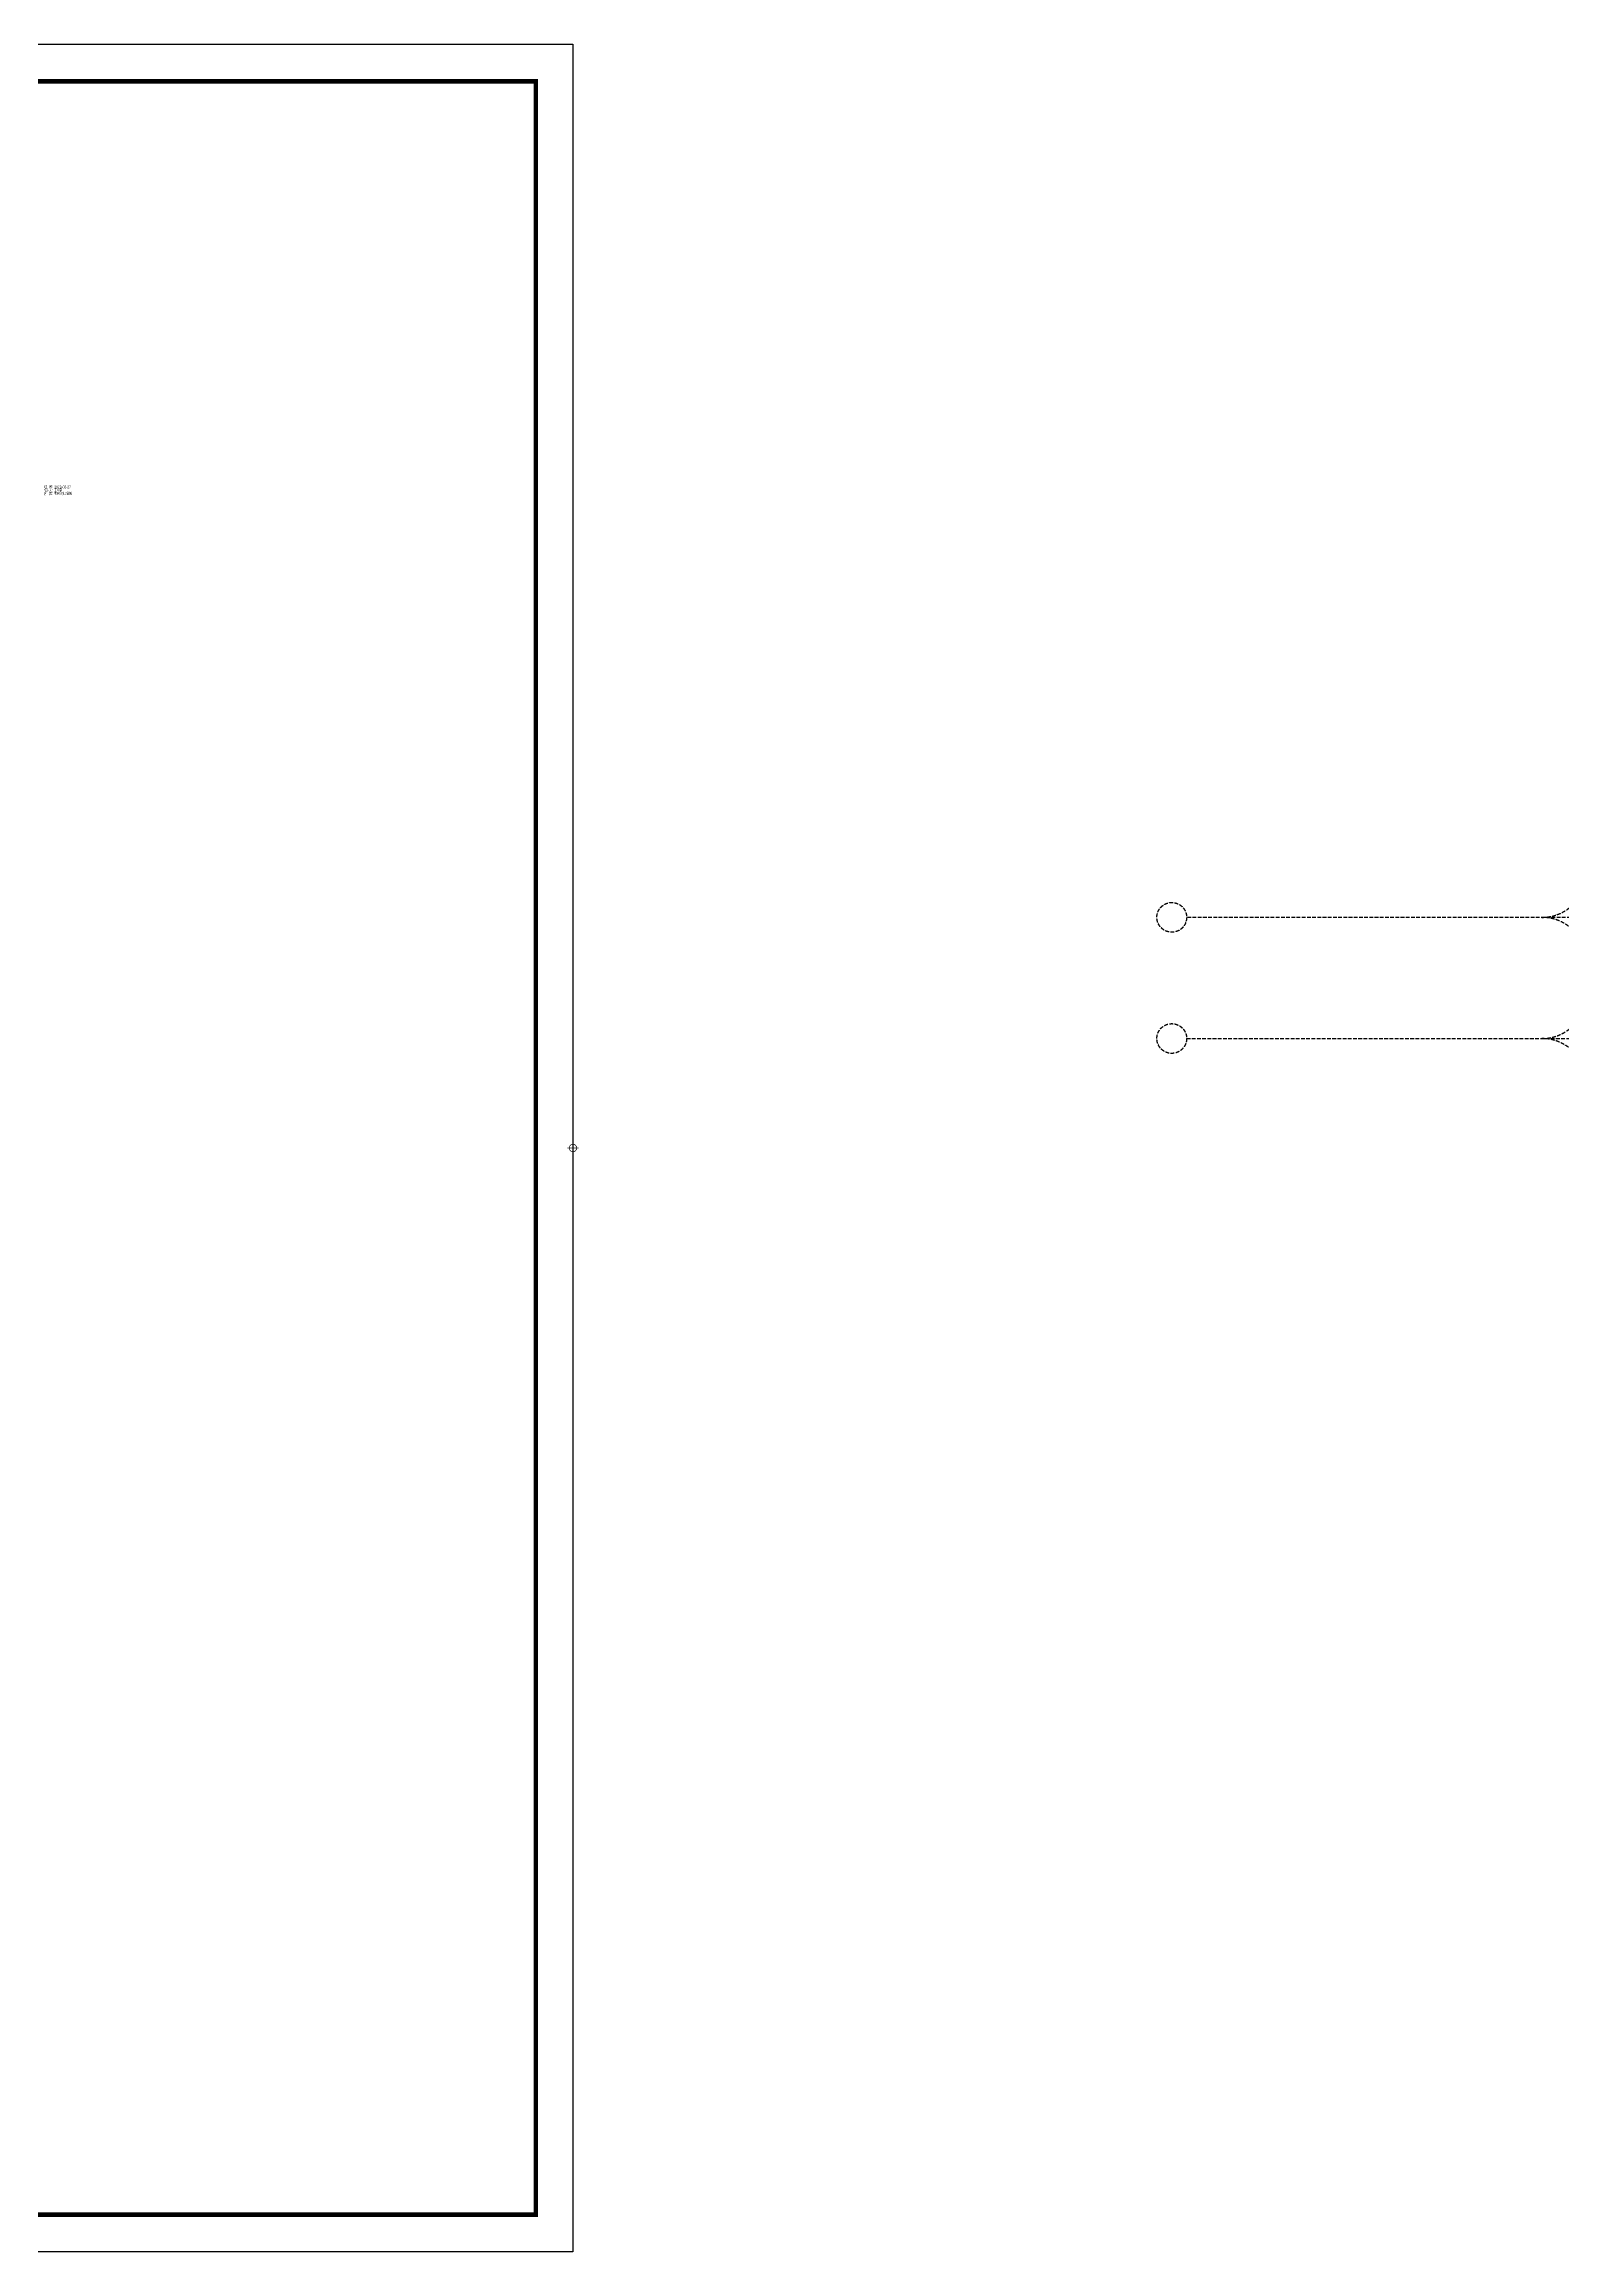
# Model space of a CAD drawing. Extents: x -1338203 to 1886333, y -783476 to 1038610.
# Drawn here: x 900987 to 1105342, y -529239 to -232239 of the extents above; entities that cross this region are included whole.
import ezdxf

# ---------------------------------------------------------------- set-up
doc = ezdxf.new("R2010")
doc.units = 0
doc.header["$LTSCALE"] = 1000
doc.header["$MEASUREMENT"] = 0
doc.linetypes.add('A-001-平面参照B2$0$DASH', pattern=[0.35, 0.25, -0.1])
doc.layers.add('A-001-平面参照B2$0$0A-P-PKNG-LINE', color=9, linetype='Continuous')
doc.layers.add('AAD-FR-LINE', color=4, linetype='Continuous')
doc.layers.add('AAD-A-PROOF', color=30, linetype='Continuous', plot=False)
doc.styles.add('AAD-TXT', font='aad-txt.shx', dxfattribs={"width": 0.7, "bigfont": 'aad-hztxt.shx'})

# ---------------------------------------------------------------- blocks, each defined once
blk = doc.blocks.new('A-001-平面参照B2')
at = {"layer": 'A-001-平面参照B2$0$0A-P-PKNG-LINE', "linetype": 'A-001-平面参照B2$0$DASH', "ltscale": 2}
blk.add_line((342152, -186100), (288352, -186100), dxfattribs=at)
blk.add_lwpolyline([(288352, -202400), (342152, -202400)], dxfattribs=at)
for centre in [(286352, -186100), (286352, -202400)]:
    blk.add_circle(centre, 2000, dxfattribs=at)
for centre, start, end in [((336152, -180100), 270, 0), ((336152, -192100), 0, 90), ((336152, -196400), 270, 0), ((336152, -208400), 0, 90)]:
    blk.add_arc(centre, 6000, start, end, dxfattribs=at)
blk = doc.blocks.new('MidPoitent')
at = {"const_width": 0.18}
for points in [[(-1.5, 0), (1.5, 0)], [(0, -1.5), (0, 1.5)]]:
    blk.add_lwpolyline(points, dxfattribs=at)
blk.add_lwpolyline([(0, -1, 1), (0, 1, 1), (0, -1, 1)], format="xyb", dxfattribs=at)

msp = doc.modelspace()

# ---------------------------------------------------------------- linework, layer by layer
at = {"layer": 'AAD-FR-LINE'}
msp.add_lwpolyline([(551646.2, -232238.7), (972146.2, -232238.7), (972146.2, -529238.7), (551646.2, -529238.7)], close=True, dxfattribs=at)
at = {"layer": 'AAD-FR-LINE', "const_width": 600}
msp.add_lwpolyline([(564146.2, -237238.7), (967146.2, -237238.7), (967146.2, -524238.7), (564146.2, -524238.7)], close=True, dxfattribs=at)

# ---------------------------------------------------------------- block references
msp.add_blockref('A-001-平面参照B2', (766365.4, -163610.9))
at = {"layer": 'AAD-FR-LINE', "xscale": 500, "yscale": 500, "zscale": 500}
msp.add_blockref('MidPoitent', (972146.2, -380738.7), dxfattribs=at)

# ---------------------------------------------------------------- texts
at = {"layer": 'AAD-A-PROOF', "color": 241, "char_height": 375, "width": 4500, "attachment_point": 1, "line_spacing_factor": 0.72, "style": 'AAD-TXT'}
for s, insert in [('校对人：王书深', (900983, -292083.1)), ('时\u3000间：2023-02-27', (900983, -291633.1)), ('内\u3000容：考虑积水坑影响', (900983, -292533.1))]:
    msp.add_mtext(s, dxfattribs=dict(at, insert=insert))

doc.saveas('drawing.dxf')
